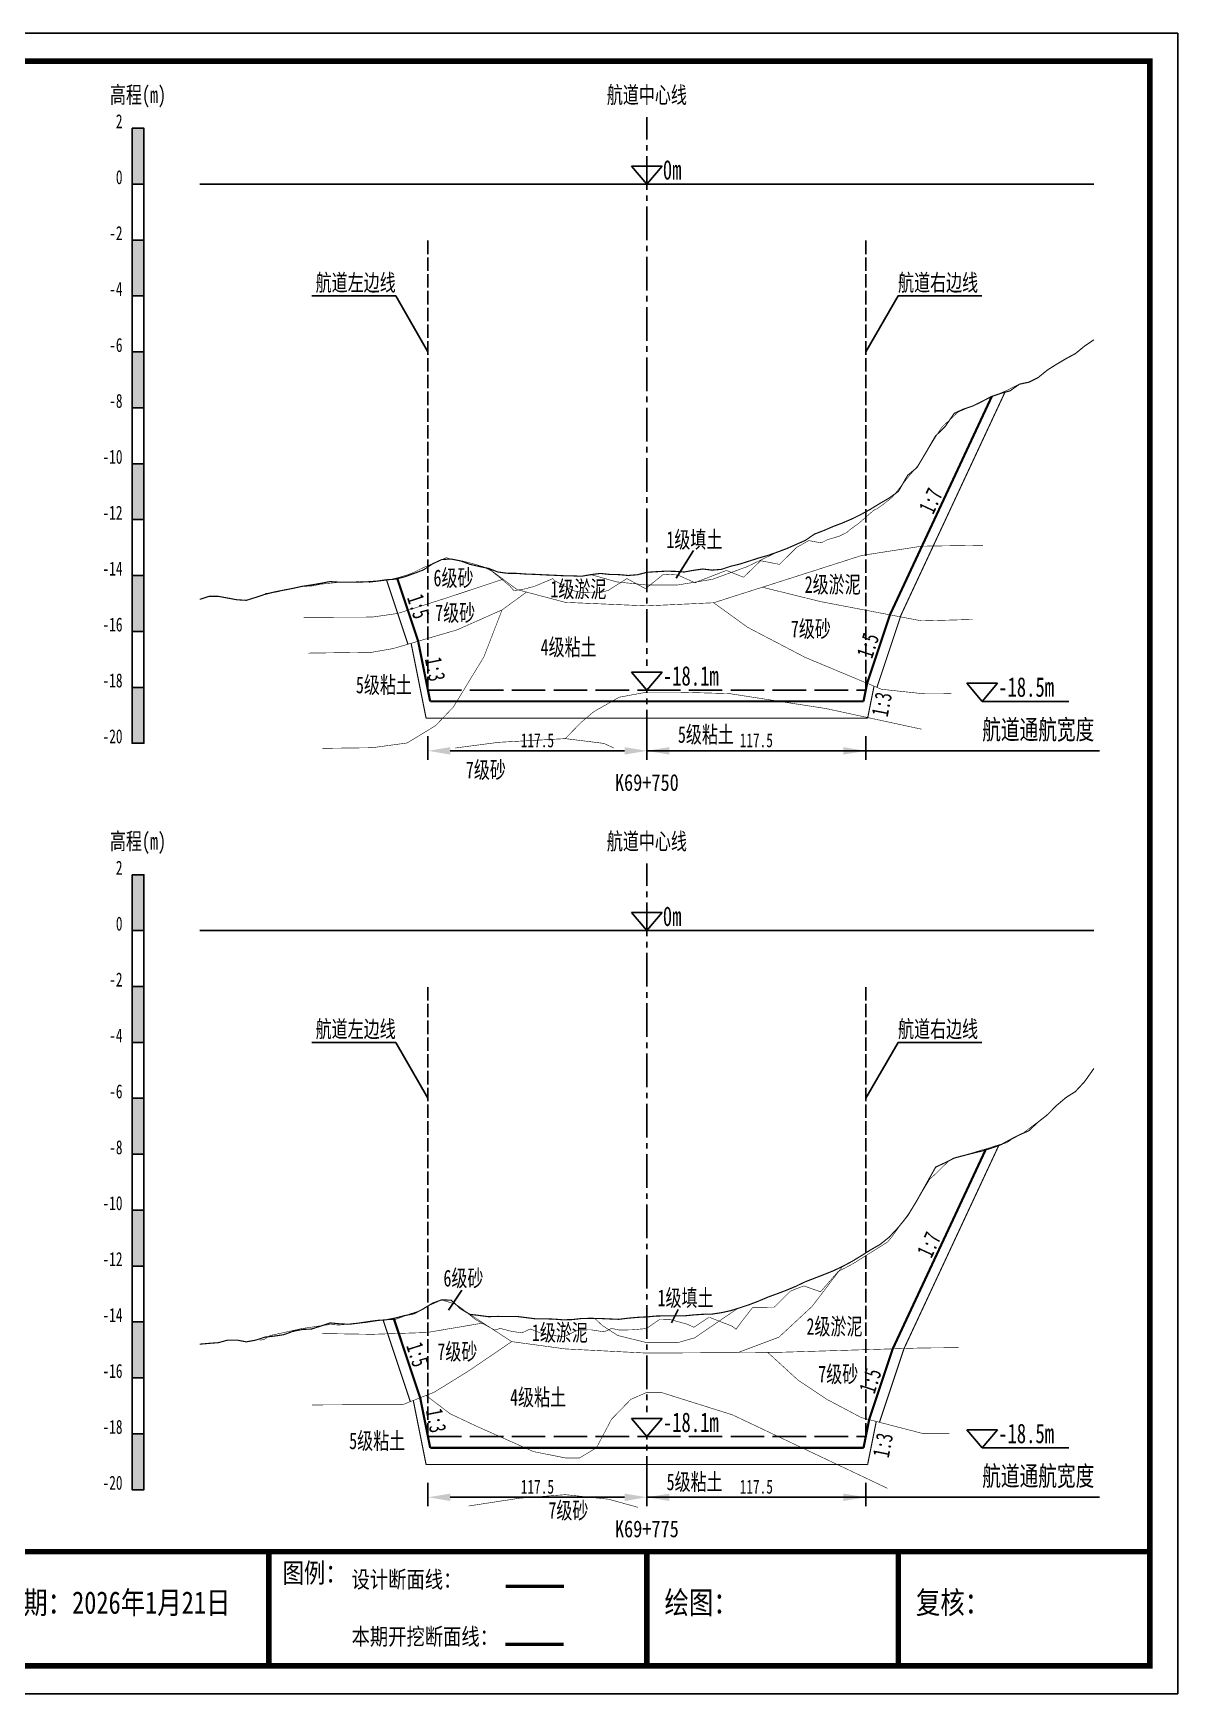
# Model space of a CAD drawing. Header units: millimetres. Extents: x 0 to 1680, y -8762 to 0.
# Drawn here: x 845.2 to 1050, y -1633.5 to -1336.5 of the extents above; entities that cross this region are included whole.
import ezdxf
from ezdxf.enums import TextEntityAlignment as Align

# ---------------------------------------------------------------- set-up
doc = ezdxf.new("R2010")
doc.units = ezdxf.units.MM
for name, pattern in [('ACAD_ISO02W100', [15, 12, -3]), ('ACAD_ISO05W100', [33, 24, -3, 0, -3, 0, -3]), ('CENTER2', [1.125, 0.75, -0.125, 0.125, -0.125])]:
    doc.linetypes.add(name, pattern=pattern)
for name, color, linetype in [('0-桩号', 1, 'Continuous'), ('0-航道左右边线标注', 8, 'Continuous'), ('1-疏浚底高', 7, 'Continuous'), ('1-通航宽度', 7, 'Continuous'), ('1-通航底高', 7, 'Continuous'), ('202601', 5, 'Continuous'), ('DMX', 20, 'Continuous'), ('L1', 7, 'Continuous'), ('图幅外框线', 145, 'Continuous'), ('地质分层', 6, 'Continuous'), ('坡比', 1, 'Continuous'), ('尺寸标注', 1, 'Continuous'), ('开挖线', 4, 'Continuous'), ('标尺', 7, 'Continuous'), ('超挖线', 3, 'Continuous'), ('辅助框', 7, 'Continuous'), ('通航底面线', 7, 'ACAD_ISO02W100')]:
    doc.layers.add(name, color=color, linetype=linetype)
doc.styles.get("Standard").update_dxf_attribs({"font": 'arial.ttf'})
doc.styles.add('仿宋', font='仿宋_GB2312.ttf', dxfattribs={"width": 0.8})
doc.styles.add('仿宋GB2312', font='仿宋_GB2312.ttf', dxfattribs={"width": 0.7, "height": 2.5})
doc.styles.add('仿宋体', font='仿宋_GB2312.ttf', dxfattribs={"width": 0.8})
doc.dimstyles.new('2000', dxfattribs={"dimtxt": 3, "dimasz": 2.5, "dimexe": 1.25, "dimexo": 0.625, "dimtad": 1, "dimlfac": 2, "dimdsep": 46, "dimtxsty": 'Standard', "dimcen": 2.5, "dimadec": 0, "dimazin": 0, "dimtfac": 1, "dimtmove": 0, "dimatfit": 3, "dimfxl": 0, "dimarcsym": 0})

# ---------------------------------------------------------------- blocks, each defined once
blk = doc.blocks.new('标尺')
at = {"layer": '标尺', "linetype": 'Continuous'}
for points in [[(-2.11667, 100), (0, 100), (0, 90), (-2.11667, 90)], [(-2.11667, 80), (0, 80), (0, 70), (-2.11667, 70)], [(-2.11667, 60), (0, 60), (0, 50), (-2.11667, 50)], [(-2.11667, 40), (0, 40), (0, 30), (-2.11667, 30)], [(-2.11667, 20), (0, 20), (0, 10), (-2.11667, 10)], [(-2.11667, 0), (0, 0), (0, -10), (-2.11667, -10)]]:
    blk.add_hatch(color=256, dxfattribs=at).paths.add_polyline_path(points)
for p, q in [((-2.11667, -10), (-2.11667, 100)), ((0, -10), (0, 100)), ((-2.11667, 80), (0, 80)), ((-2.11667, 70), (0, 70)), ((-2.11667, 60), (0, 60)), ((-2.11667, 50), (0, 50)), ((-2.11667, 40), (0, 40)), ((-2.11667, 30), (0, 30)), ((-2.11667, 20), (0, 20)), ((-2.11667, 10), (0, 10)), ((-2.11667, 0), (0, 0)), ((-2.11667, -10), (0, -10))]:
    blk.add_line(p, q, dxfattribs=at)
at = {"layer": '标尺'}
for points in [[(-2.11667, 100), (0, 100), (0, 90), (-2.11667, 90)], [(-2.11667, 100), (0, 100), (0, 90), (-2.11667, 90)], [(-2.11667, 80), (0, 80), (0, 70), (-2.11667, 70)], [(-2.11667, 80), (0, 80), (0, 70), (-2.11667, 70)], [(-2.11667, 60), (0, 60), (0, 50), (-2.11667, 50)], [(-2.11667, 60), (0, 60), (0, 50), (-2.11667, 50)], [(-2.11667, 40), (0, 40), (0, 30), (-2.11667, 30)], [(-2.11667, 40), (0, 40), (0, 30), (-2.11667, 30)], [(-2.11667, 20), (0, 20), (0, 10), (-2.11667, 10)], [(-2.11667, 20), (0, 20), (0, 10), (-2.11667, 10)], [(-2.11667, 0), (0, 0), (0, -10), (-2.11667, -10)], [(-2.11667, 0), (0, 0), (0, -10), (-2.11667, -10)]]:
    blk.add_lwpolyline(points, close=True, dxfattribs=at)
at = {"layer": '标尺', "style": '仿宋GB2312', "width": 0.7}
blk.add_text('高程(m)', height=3, dxfattribs=at).set_placement((-1.05833, 106), align=Align.MIDDLE_CENTER)
for s, p in [('2', (-3.81667, 100)), ('0', (-3.81667, 90)), ('-2', (-3.81667, 80)), ('-4', (-3.81667, 70)), ('-6', (-3.81667, 60)), ('-8', (-3.81667, 50)), ('-10', (-3.81667, 40)), ('-12', (-3.81667, 30)), ('-14', (-3.81667, 20)), ('-16', (-3.81667, 10)), ('-18', (-3.81667, 0)), ('-20', (-3.81667, -10))]:
    blk.add_text(s, height=2.5, dxfattribs=at).set_placement(p, align=Align.RIGHT)
blk = doc.blocks.new('*D90')
at = {"layer": 'Defpoints', "color": 0, "ltscale": 0.5}
for p in [(915.83, -1454), (955, -1454), (955, -1464.85)]:
    blk.add_point(p, dxfattribs=at)
at = {"layer": '尺寸标注', "color": 0, "lineweight": -2, "ltscale": 0.5}
for p, q in [((915.83, -1462.25), (915.83, -1466.45)), ((955, -1462.25), (955, -1466.45)), ((919.83, -1464.85), (951, -1464.85))]:
    blk.add_line(p, q, dxfattribs=at)
at = {"layer": '尺寸标注', "color": 0, "ltscale": 0.5}
for points in [[(919.83, -1464.19), (919.83, -1465.52), (915.83, -1464.85)], [(951, -1464.19), (951, -1465.52), (955, -1464.85)]]:
    blk.add_solid(points, dxfattribs=at)
at = {"layer": '尺寸标注', "color": 0, "ltscale": 0.5, "insert": (935.42, -1462.98), "char_height": 2.5, "attachment_point": 5, "style": '仿宋GB2312'}
blk.add_mtext('117.5', dxfattribs=at)
blk = doc.blocks.new('*D91')
at = {"layer": 'Defpoints', "color": 0, "ltscale": 0.5}
for p in [(915.83, -1587.5), (955, -1587.5), (955, -1598.35)]:
    blk.add_point(p, dxfattribs=at)
at = {"layer": '尺寸标注', "color": 0, "lineweight": -2, "ltscale": 0.5}
for p, q in [((915.83, -1595.75), (915.83, -1599.95)), ((955, -1595.75), (955, -1599.95)), ((919.83, -1598.35), (951, -1598.35))]:
    blk.add_line(p, q, dxfattribs=at)
at = {"layer": '尺寸标注', "color": 0, "ltscale": 0.5}
for points in [[(919.83, -1597.69), (919.83, -1599.02), (915.83, -1598.35)], [(951, -1597.69), (951, -1599.02), (955, -1598.35)]]:
    blk.add_solid(points, dxfattribs=at)
at = {"layer": '尺寸标注', "color": 0, "ltscale": 0.5, "insert": (935.42, -1596.48), "char_height": 2.5, "attachment_point": 5, "style": '仿宋GB2312'}
blk.add_mtext('117.5', dxfattribs=at)
blk = doc.blocks.new('*D51')
at = {"layer": 'Defpoints', "color": 0, "ltscale": 0.5}
for p in [(955, -1454), (994.17, -1454), (994.17, -1464.85)]:
    blk.add_point(p, dxfattribs=at)
at = {"layer": '尺寸标注', "color": 0, "lineweight": -2, "ltscale": 0.5}
for p, q in [((955, -1462.25), (955, -1466.45)), ((994.17, -1462.25), (994.17, -1466.45)), ((959, -1464.85), (990.17, -1464.85))]:
    blk.add_line(p, q, dxfattribs=at)
at = {"layer": '尺寸标注', "color": 0, "ltscale": 0.5}
for points in [[(959, -1464.19), (959, -1465.52), (955, -1464.85)], [(990.17, -1464.19), (990.17, -1465.52), (994.17, -1464.85)]]:
    blk.add_solid(points, dxfattribs=at)
at = {"layer": '尺寸标注', "color": 0, "ltscale": 0.5, "insert": (974.58, -1462.98), "char_height": 2.5, "attachment_point": 5, "style": '仿宋GB2312'}
blk.add_mtext('117.5', dxfattribs=at)
blk = doc.blocks.new('*D52')
at = {"layer": 'Defpoints', "color": 0, "ltscale": 0.5}
for p in [(955, -1587.5), (994.17, -1587.5), (994.17, -1598.35)]:
    blk.add_point(p, dxfattribs=at)
at = {"layer": '尺寸标注', "color": 0, "lineweight": -2, "ltscale": 0.5}
for p, q in [((955, -1595.75), (955, -1599.95)), ((994.17, -1595.75), (994.17, -1599.95)), ((959, -1598.35), (990.17, -1598.35))]:
    blk.add_line(p, q, dxfattribs=at)
at = {"layer": '尺寸标注', "color": 0, "ltscale": 0.5}
for points in [[(959, -1597.69), (959, -1599.02), (955, -1598.35)], [(990.17, -1597.69), (990.17, -1599.02), (994.17, -1598.35)]]:
    blk.add_solid(points, dxfattribs=at)
at = {"layer": '尺寸标注', "color": 0, "ltscale": 0.5, "insert": (974.58, -1596.48), "char_height": 2.5, "attachment_point": 5, "style": '仿宋GB2312'}
blk.add_mtext('117.5', dxfattribs=at)
blk = doc.blocks.new('通航底高')
at = {"layer": '1-通航底高'}
for p, q in [((-2.76, 3.23), (0, 0)), ((2.76, 3.23), (-2.76, 3.23)), ((0, 0), (2.76, 3.23))]:
    blk.add_line(p, q, dxfattribs=at)
at = {"layer": '1-通航底高', "style": '仿宋', "width": 0.7}
blk.add_attdef('通航底高', (2.86, 0.82), '', height=3.5, dxfattribs=at)
blk = doc.blocks.new('疏浚底高')
at = {"layer": '1-疏浚底高'}
for p, q in [((-2.76, 3.23), (0, 0)), ((2.76, 3.23), (-2.76, 3.23)), ((0, 0), (2.76, 3.23)), ((0, 0), (15.51, 0))]:
    blk.add_line(p, q, dxfattribs=at)
at = {"layer": '1-疏浚底高', "style": '仿宋', "width": 0.7}
blk.add_attdef('疏浚底高', (2.86, 0.82), '', height=3.5, dxfattribs=at)

msp = doc.modelspace()

# ---------------------------------------------------------------- linework, layer by layer
at = {"layer": '0-航道左右边线标注', "linetype": 'ACAD_ISO02W100', "ltscale": 0.2}
for points in [[(915.8333, -1454), (915.8333, -1373.5)], [(994.1667, -1454), (994.1667, -1373.5)], [(915.8333, -1587.5), (915.8333, -1507)], [(994.1667, -1587.5), (994.1667, -1507)]]:
    msp.add_lwpolyline(points, dxfattribs=at)
at = {"layer": '0-航道左右边线标注'}
for points in [[(915.8333, -1393.5), (910.0598, -1383.5), (895.0598, -1383.5)], [(994.1667, -1393.5), (999.9402, -1383.5), (1014.9402, -1383.5)], [(915.8333, -1527), (910.0598, -1517), (895.0598, -1517)], [(994.1667, -1527), (999.9402, -1517), (1014.9402, -1517)]]:
    msp.add_lwpolyline(points, dxfattribs=at)
at = {"layer": '1-通航宽度'}
for points in [[(955, -1464.85), (1036, -1464.85)], [(955, -1598.35), (1036, -1598.35)]]:
    msp.add_lwpolyline(points, dxfattribs=at)
at = {"layer": '202601', "color": 1, "linetype": 'Continuous', "const_width": 0.1}
for points in [[(886.69, -1436.7), (886.8097, -1436.7), (888.7364, -1436.45), (889.9864, -1436.15), (891.473, -1435.8), (893.4497, -1435.45), (895.1297, -1435.35), (896.5997, -1435.05), (899.4564, -1434.75), (899.4964, -1434.75), (902.1497, -1434.65), (903.2297, -1434.6), (905.4564, -1434.7), (906.2964, -1434.6), (908.7064, -1434.3), (910.5964, -1433.85), (912.1097, -1433.4), (913.2497, -1432.95), (914.963, -1432.1), (918.2597, -1430.7), (919.1064, -1430.3), (919.9764, -1430.6), (922.003, -1430.9), (924.4964, -1431.55), (925.783, -1431.95), (927.1797, -1432.65), (930.4597, -1435.35), (931.203, -1436.2), (933.4197, -1435.85), (934.133, -1435.6), (934.723, -1435.5), (938.173, -1434.05), (938.583, -1434.45), (941.7597, -1436.2), (943.3297, -1436.5), (946.6264, -1436.55), (948.1064, -1436.15), (951.4164, -1434.05), (951.4797, -1434.05), (951.5297, -1434.1), (954.7597, -1435.85), (957.8697, -1433.35), (958.193, -1433.25), (960.5264, -1433.4), (963.313, -1434.65), (963.703, -1434.8), (964.0264, -1434.6), (969.1997, -1432.6), (969.2497, -1432.6), (969.4097, -1432.65), (972.3097, -1433.8), (973.6564, -1432.5), (975.353, -1430.85), (978.2164, -1431.4), (978.7197, -1431.5), (979.0864, -1431.15), (981.763, -1428.5), (981.8364, -1428.45), (983.953, -1427.25), (986.1964, -1427.65), (987.2764, -1427.1), (989.4564, -1426.45), (990.7797, -1425.8), (991.2597, -1425.35), (992.9297, -1424.15), (995.5664, -1421.85), (996.1864, -1421.55), (997.2564, -1420.8), (998.9064, -1419.5), (1001.673, -1416), (1003.693, -1413.6), (1007.123, -1407.95), (1007.393, -1407.55), (1007.8464, -1406.9), (1010.6997, -1404.25), (1012.0797, -1403.65), (1013.143, -1403.25), (1013.9797, -1402.9), (1015.7964, -1401.95), (1017.9364, -1401), (1019.1697, -1400.5), (1021.2697, -1399.45), (1023.5564, -1398.8), (1024.1997, -1398.5), (1024.5464, -1398.35)], [(885.696, -1570.25), (886.473, -1570.15), (887.6164, -1569.4), (887.933, -1569.35), (892.7597, -1568.3), (892.8664, -1568.25), (893.123, -1568.2), (896.8464, -1567.65), (898.353, -1567.45), (899.9764, -1567.55), (902.553, -1567.25), (904.4064, -1567.15), (906.7164, -1566.8), (907.863, -1566.65), (910.013, -1566.55), (912.503, -1565.6), (914.5364, -1564.95), (915.3497, -1564.35), (918.1897, -1563.1), (918.2897, -1563.05), (918.3897, -1563.1), (920.7564, -1563.8), (921.7297, -1564.45), (924.313, -1566.55), (927.763, -1568.45), (928.783, -1568.15), (930.673, -1568.65), (932.6497, -1568.95), (934.1297, -1568.25), (936.593, -1569.2), (940.1664, -1569.65), (941.5697, -1568.95), (942.6797, -1568.45), (945.0397, -1568.4), (947.1964, -1568.75), (947.8964, -1568.55), (948.6764, -1568.15), (950.093, -1568.45), (952.3664, -1568.4), (954.633, -1568.2), (954.8397, -1568.25), (954.9497, -1568.15), (957.283, -1566.55), (959.2897, -1566.6), (962.2497, -1567.4), (963.4197, -1567.95), (965.9064, -1566.3), (966.0664, -1566.2), (966.283, -1566.2), (970.2497, -1567.75), (970.953, -1568.3), (972.2264, -1566.6), (973.9397, -1564.4), (977.2797, -1564.35), (977.7764, -1564.35), (977.893, -1564.25), (980.6664, -1561.5), (981.5264, -1561.15), (983.0864, -1560.55), (986.063, -1561.6), (986.0964, -1561.6), (986.123, -1561.55), (989.203, -1558), (991.1864, -1556.95), (991.943, -1556.55), (994.9497, -1554.65), (995.0197, -1554.6), (995.133, -1554.55), (998.0664, -1552.7), (998.783, -1551.85), (1002.3564, -1546.9), (1005.1097, -1542.3), (1005.4164, -1541.8), (1005.6164, -1541.45), (1006.6797, -1540.5), (1009.0597, -1538.15), (1009.7064, -1537.8), (1010.1364, -1537.7), (1014.4364, -1536.4), (1014.873, -1536.25), (1015.5364, -1536.1), (1017.873, -1535.35), (1019.393, -1534.95), (1020.9864, -1533.85), (1022.143, -1533.35), (1023.9997, -1531.95), (1024.933, -1531.25)]]:
    msp.add_lwpolyline(points, dxfattribs=at)
at = {"layer": 'DMX', "color": 7, "linetype": 'Continuous', "const_width": 0.2}
for points in [[(875, -1437.76), (875, -1437.76), (876.6667, -1437.22), (878.3333, -1437.22), (880, -1437.525), (881.6667, -1437.835), (883.3333, -1437.93), (885, -1437.415), (886.6667, -1436.855), (888.3333, -1436.45), (890, -1436.115), (891.6667, -1435.79), (893.3333, -1435.425), (895, -1435.18), (896.6667, -1434.89), (898.3333, -1434.575), (900, -1434.69), (901.6667, -1434.69), (903.3333, -1434.675), (905, -1434.615), (906.6667, -1434.5), (908.3333, -1434.265), (910, -1434.145), (911.6667, -1433.73), (913.3333, -1433.125), (915, -1432.5), (916.6667, -1431.405), (918.3333, -1430.625), (920, -1430.545), (921.6667, -1430.88), (923.3333, -1431.49), (925, -1431.875), (926.6667, -1432.21), (928.3333, -1432.86), (930, -1433.09), (931.6667, -1433.11), (933.3333, -1433.23), (935, -1433.29), (936.6667, -1433.375), (938.3333, -1433.445), (940, -1433.53), (941.6667, -1433.56), (943.3333, -1433.62), (945, -1433.335), (946.6667, -1433.12), (948.3333, -1433.295), (950, -1433.335), (951.6667, -1433.485), (953.3333, -1433.355), (955, -1432.92), (956.6667, -1432.81), (958.3333, -1432.72), (960, -1432.745), (961.6667, -1432.87), (963.3333, -1432.565), (965, -1432.33), (966.6667, -1432.525), (968.3333, -1432.395), (970, -1431.84), (971.6667, -1431.43), (973.3333, -1430.905), (975, -1430.365), (976.6667, -1429.9), (978.3333, -1429.315), (980, -1428.685), (981.6667, -1427.955), (983.3333, -1427.22), (985, -1426.08), (986.6667, -1425.445), (988.3333, -1424.72), (990, -1424.095), (991.6667, -1423.38), (993.3333, -1422.565), (995, -1421.64), (996.6667, -1420.62), (998.3333, -1419.65), (1000, -1418.455), (1001.6667, -1415.58), (1003.3333, -1414.18), (1005, -1411.38), (1006.6667, -1408.51), (1008.3333, -1406.9), (1010, -1404.495), (1011.6667, -1403.725), (1013.3333, -1403.175), (1015, -1402.35), (1016.6667, -1401.47), (1018.3333, -1400.915), (1020, -1400.46), (1021.6667, -1399.27), (1023.3333, -1398.925), (1025, -1398.1), (1026.6667, -1396.74), (1028.3333, -1395.695), (1030, -1394.705), (1031.6667, -1393.81), (1033.3333, -1392.45), (1035, -1391.32)], [(875, -1570.97), (875, -1570.97), (876.6667, -1570.825), (878.3333, -1570.7), (880, -1570.25), (881.6667, -1570.24), (883.3333, -1570.555), (885, -1570.25), (886.6667, -1569.705), (888.3333, -1569.525), (890, -1569.28), (891.6667, -1568.685), (893.3333, -1568.34), (895, -1568.26), (896.6667, -1567.735), (898.3333, -1567.17), (900, -1567.325), (901.6667, -1567.41), (903.3333, -1567.215), (905, -1566.965), (906.6667, -1566.73), (908.3333, -1566.62), (910, -1566.295), (911.6667, -1565.855), (913.3333, -1565.52), (915, -1564.655), (916.6667, -1563.635), (918.3333, -1563.03), (920, -1563.115), (921.6667, -1564.635), (923.3333, -1565.635), (925, -1565.835), (926.6667, -1566.055), (928.3333, -1566), (930, -1566.015), (931.6667, -1566.005), (933.3333, -1566.215), (935, -1566.425), (936.6667, -1566.435), (938.3333, -1566.485), (940, -1566.615), (941.6667, -1566.575), (943.3333, -1566.375), (945, -1566.35), (946.6667, -1566.38), (948.3333, -1566.46), (950, -1566.525), (951.6667, -1566.32), (953.3333, -1566.175), (955, -1566.09), (956.6667, -1565.94), (958.3333, -1565.895), (960, -1565.915), (961.6667, -1565.91), (963.3333, -1565.745), (965, -1565.625), (966.6667, -1565.595), (968.3333, -1565.34), (970, -1564.975), (971.6667, -1564.45), (973.3333, -1563.9), (975, -1563.26), (976.6667, -1562.55), (978.3333, -1561.945), (980, -1561.315), (981.6667, -1560.615), (983.3333, -1559.815), (985, -1559.17), (986.6667, -1558.53), (988.3333, -1557.86), (990, -1557.07), (991.6667, -1556.19), (993.3333, -1555.175), (995, -1554.125), (996.6667, -1553.175), (998.3333, -1551.855), (1000, -1550.075), (1001.6667, -1548.005), (1003.3333, -1545.26), (1005, -1542.295), (1006.6667, -1539.31), (1008.3333, -1538.53), (1010, -1537.685), (1011.6667, -1537.24), (1013.3333, -1536.81), (1015, -1536.415), (1016.6667, -1535.905), (1018.3333, -1535.31), (1020, -1534.395), (1021.6667, -1533.53), (1023.3333, -1532.8), (1025, -1531.25), (1026.6667, -1529.94), (1028.3333, -1528.26), (1030, -1526.85), (1031.6667, -1525.8), (1033.3333, -1524.005), (1035, -1521.645)]]:
    msp.add_lwpolyline(points, dxfattribs=at)
at = {"layer": 'L1', "linetype": 'CENTER2', "ltscale": 8}
for p, q in [((955, -1463.5), (955, -1351.5)), ((955, -1597), (955, -1485))]:
    msp.add_line(p, q, dxfattribs=at)
at = {"layer": 'L1'}
for p, q in [((952.2375, -1360.2679), (955, -1363.5)), ((957.7625, -1360.2679), (952.2375, -1360.2679)), ((955, -1363.5), (957.7625, -1360.2679)), ((875, -1363.5), (1035, -1363.5)), ((952.2375, -1493.7679), (955, -1497)), ((957.7625, -1493.7679), (952.2375, -1493.7679)), ((955, -1497), (957.7625, -1493.7679)), ((875, -1497), (1035, -1497))]:
    msp.add_line(p, q, dxfattribs=at)
at = {"layer": '地质分层', "linetype": 'ACAD_ISO05W100', "ltscale": 0.2, "const_width": 0.1, "flags": 128}
for points in [[(926.6667, -1432.21), (931.7883, -1436.0144), (940.4106, -1438.2932), (955, -1438.9219), (966.9492, -1438.363), (979.6483, -1434.3173), (993.4554, -1429.9041), (1004.1665, -1428.2481), (1015.1267, -1428.0886)], [(945, -1433.335), (949.5802, -1434.6282), (955, -1435.1888), (960.5, -1435.1888), (966.7395, -1434.1692), (972.8985, -1431.9256), (978.3333, -1429.315)], [(893.6037, -1440.97), (905.8333, -1440.9292), (910.4344, -1440.2715), (919.1172, -1437.5178), (929.2857, -1434.1555)], [(894.3412, -1447.3764), (905.8333, -1447.2161), (909.6199, -1446.5527), (921.0257, -1443.2149), (929.0932, -1439.6456), (933.4651, -1436.4576)], [(975.6621, -1435.5872), (986.1464, -1438.1732), (1004.1665, -1441.6075), (1013.3459, -1441.3507)], [(896.9488, -1464.4045), (905.8333, -1464.2939), (912.0878, -1463.4476), (917.1842, -1460.3574), (920.386, -1457.0115), (925.8285, -1448.0641), (929.0932, -1439.6456)], [(966.9492, -1438.363), (973.0419, -1442.7681), (983.3011, -1448.1247), (996.9754, -1453.8366), (1004.1665, -1454.6075), (1009.463, -1454.5775)], [(940.4106, -1462.6655), (943.159, -1459.8298), (945.5185, -1457.8352), (950.0556, -1455.2619), (955, -1454.3502), (960.5, -1454.3502), (969.7771, -1454.6145), (987.0482, -1457.2875), (1004.1665, -1460.9825)], [(920.7289, -1464.3426), (928.4641, -1463.3278), (940.4106, -1462.6655), (947.3082, -1463.5175), (949.0645, -1464.3334)], [(971.2904, -1572.4686), (978.6311, -1569.7176), (984.5769, -1564.2022), (990, -1557.07)], [(945.6735, -1566.3621), (947.0425, -1567.6396), (949.8179, -1569.4242), (955, -1570.701), (960.5, -1570.701), (963.5342, -1569.8414), (971.2683, -1564.5755)], [(896.7881, -1569.0676), (905.8337, -1569.2066), (915.6427, -1568.8859), (925.7124, -1567.187)], [(923.3333, -1565.635), (930.813, -1570.5144), (940.4106, -1571.8192), (955, -1572.5676), (978.8269, -1572.4228), (1004.1669, -1571.6485), (1010.8007, -1571.5924)], [(895.0578, -1581.84), (905.8337, -1581.7804), (911.3337, -1581.7804), (916.9185, -1579.5802), (923.123, -1575.7526), (930.813, -1570.5144)], [(976.6172, -1572.4363), (982.0742, -1577.4201), (987.2265, -1580.8494), (993.3541, -1584.0957), (1004.1669, -1586.8985), (1009.1179, -1586.9108)], [(915.4873, -1580.1441), (919.8337, -1583.4322), (924.2136, -1585.5008), (934.686, -1590.1764), (940.4106, -1591.317), (942.9563, -1591.317), (945.9834, -1589.5), (948.6749, -1584.3945), (952.1551, -1580.82), (955, -1579.5973), (957.5429, -1579.5973), (970.3049, -1583.6058), (998.0665, -1596.7583)], [(923.1195, -1599.9111), (932.2497, -1598.5128), (940.4106, -1597.8875), (948.1331, -1598.6945), (953.4252, -1600.1547)]]:
    msp.add_lwpolyline(points, dxfattribs=at)
at = {"layer": '地质分层'}
for points in [[(963.3573, -1429.0435), (960.2333, -1433.9498)], [(921.9011, -1561.3233), (919.5143, -1564.9146)], [(960.5971, -1564.7733), (959.4007, -1567.1244)]]:
    msp.add_lwpolyline(points, dxfattribs=at)
at = {"layer": '开挖线', "linetype": 'Continuous', "const_width": 0.4, "flags": 128}
for points in [[(998.4934, -1440.5263), (1016.7295, -1401.4491)], [(914.0799, -1445.2475), (910.35, -1434.0579)], [(994.4134, -1452.7664), (998.4934, -1440.5263)], [(916.2304, -1456), (914.0799, -1445.2475)], [(993.7667, -1456), (994.4134, -1452.7664)], [(916.2304, -1456), (993.7667, -1456)], [(998.993, -1571.8066), (1015.5938, -1536.2333)], [(914.4416, -1580.556), (909.707, -1566.3521)], [(994.7739, -1584.4637), (998.993, -1571.8066)], [(916.2304, -1589.5), (914.4416, -1580.556)], [(993.7667, -1589.5), (994.7739, -1584.4637)], [(916.2304, -1589.5), (993.7667, -1589.5)]]:
    msp.add_lwpolyline(points, dxfattribs=at)
at = {"layer": '超挖线', "linetype": 'ACAD_ISO02W100', "ltscale": 0.5, "const_width": 0.2, "flags": 128}
for points in [[(1000.3301, -1440.8764), (1019.0729, -1400.7131)], [(912.2576, -1445.7808), (908.417, -1434.259)], [(996.169, -1453.4998), (1000.374, -1440.8847)], [(915.497, -1459), (912.8203, -1445.6161)], [(994.5, -1459), (995.6439, -1453.2804)], [(915.497, -1459), (994.5, -1459)], [(1001.0219, -1571.7446), (1017.963, -1535.4422)], [(912.6737, -1581.2525), (907.8078, -1566.6547)], [(996.6149, -1584.9409), (1001.0136, -1571.7449)], [(915.497, -1592.5), (913.2056, -1581.0429)], [(994.5, -1592.5), (996.0415, -1584.7923)], [(915.497, -1592.5), (994.5, -1592.5)]]:
    msp.add_lwpolyline(points, dxfattribs=at)
at = {"layer": '辅助框', "color": 24, "const_width": 1}
for points in [[(655, -1608.082), (1045, -1608.082)], [(887.3788, -1608.082), (887.3788, -1628.5)], [(955, -1608.082), (955, -1628.5)], [(1000, -1608.082), (1000, -1608.082), (1000, -1628.5)]]:
    msp.add_lwpolyline(points, dxfattribs=at)
at = {"layer": '辅助框', "color": 7, "lineweight": 50}
msp.add_lwpolyline([(929.7886, -1614.2804), (940.1471, -1614.2804)], dxfattribs=at)
at = {"layer": '辅助框', "color": 1, "lineweight": 50}
msp.add_lwpolyline([(929.7168, -1624.607), (940.0753, -1624.607)], dxfattribs=at)

# ---------------------------------------------------------------- block references
at = {"layer": '1-疏浚底高'}
for p in [(1015, -1456), (1015, -1589.5)]:
    msp.add_blockref('疏浚底高', p, dxfattribs=at).add_auto_attribs({'疏浚底高': '-18.5m'})
at = {"layer": '标尺'}
for p in [(865, -1453.5), (865, -1587)]:
    msp.add_blockref('标尺', p, dxfattribs=at)

# ---------------------------------------------------------------- texts
at = {"layer": '0-航道左右边线标注', "style": '仿宋', "width": 0.7}
for p in [(910.0598, -1383.5), (910.0598, -1517)]:
    msp.add_text('航道左边线', height=3, dxfattribs=at).set_placement(p, align=Align.BOTTOM_RIGHT)
for p in [(999.9402, -1383.5), (999.9402, -1517)]:
    msp.add_text('航道右边线', height=3, dxfattribs=at).set_placement(p, align=Align.BOTTOM_LEFT)
at = {"layer": '1-通航宽度', "style": '仿宋', "width": 0.7}
for p in [(1015, -1463.85), (1015, -1597.35)]:
    msp.add_text('航道通航宽度', height=3.5, dxfattribs=at).set_placement(p, align=Align.BOTTOM_LEFT)
at = {"layer": 'L1', "style": '仿宋', "width": 0.7}
for p in [(955, -1347.5289), (955, -1481.0289)]:
    msp.add_text('航道中心线', height=3, dxfattribs=at).set_placement(p, align=Align.MIDDLE_CENTER)
for p in [(957.8561, -1362.6797), (957.8561, -1496.1797)]:
    msp.add_text('0m ', height=3.5, dxfattribs=at).set_placement(p)
at = {"layer": '地质分层', "linetype": 'Continuous', "width": 0.7}
for s, style, p in [('1级填土', '仿宋GB2312', (963.5015, -1427.0598)), ('6级砂', '仿宋GB2312', (920.4006, -1433.9147)), ('1级淤泥', '仿宋GB2312', (942.7496, -1435.9181)), ('2级淤泥', '仿宋GB2312', (988.2504, -1435.0915)), ('7级砂', '仿宋GB2312', (920.7023, -1440.1547)), ('7级砂', '仿宋体', (984.3484, -1443.0213)), ('4级粘土', '仿宋GB2312', (941.0032, -1446.2965)), ('5级粘土', '仿宋GB2312', (907.9552, -1453.0515)), ('5级粘土', '仿宋GB2312', (965.5661, -1461.9134)), ('7级砂', '仿宋体', (926.1965, -1468.2386)), ('6级砂', '仿宋GB2312', (922.1809, -1559.1576)), ('1级填土', '仿宋GB2312', (961.9225, -1562.6844)), ('1级淤泥', '仿宋GB2312', (939.4342, -1568.8866)), ('2级淤泥', '仿宋GB2312', (988.5685, -1567.7929)), ('7级砂', '仿宋GB2312', (921.0902, -1572.288)), ('7级砂', '仿宋GB2312', (989.2414, -1576.3162)), ('4级粘土', '仿宋GB2312', (935.5301, -1580.4617)), ('5级粘土', '仿宋GB2312', (906.7441, -1588.2496)), ('5级粘土', '仿宋GB2312', (963.5431, -1595.5923)), ('7级砂', '仿宋体', (940.9597, -1600.6968))]:
    msp.add_text(s, height=3, dxfattribs=dict(at, style=style)).set_placement(p, align=Align.MIDDLE_CENTER)
at = {"layer": '坡比', "style": '仿宋体', "width": 0.7}
for s, rotation, p in [('1:7', 65, (1005.7991, -1420.1419)), ('1:5', 288, (914.1123, -1439.0202)), ('1:5', 72, (994.556, -1446.0139)), ('1:3', 281, (917.1163, -1450.2315)), ('1:3', 79, (997.0331, -1456.5325)), ('1:7', 65, (1005.481, -1553.1742)), ('1:5', 288, (913.9716, -1572.8216)), ('1:5', 72, (994.9861, -1577.5027)), ('1:3', 281, (917.2971, -1584.6358)), ('1:3', 79, (997.2319, -1589.0384))]:
    msp.add_text(s, height=3, rotation=rotation, dxfattribs=at).set_placement(p, align=Align.MIDDLE)
at = {"layer": '辅助框', "insert": (889.8269, -1610.132), "char_height": 3.5, "width": 20.652058, "attachment_point": 1, "style": '仿宋'}
msp.add_mtext('{\\C3;图例：}', dxfattribs=at)
at = {"layer": '辅助框', "color": 7, "lineweight": 50, "insert": (902.1654, -1611.5513), "char_height": 3, "width": 26.24717, "attachment_point": 1, "style": '仿宋'}
msp.add_mtext('设计断面线：', dxfattribs=at)
at = {"layer": '辅助框', "lineweight": 0, "char_height": 4, "width": 115.886347, "attachment_point": 1}
for s, insert in [('{\\fKaiTi|b0|i0|c134|p49;\\W0.8;测量日期：2026年1月21日}', (830.3284, -1615.182)), ('{\\fKaiTi|b0|i0|c134|p49;\\W0.8;绘图：}', (958.1551, -1615.182)), ('{\\fKaiTi|b0|i0|c134|p49;\\W0.8;复核：}', (1003.1551, -1615.182))]:
    msp.add_mtext(s, dxfattribs=dict(at, insert=insert))
at = {"layer": '辅助框', "color": 1, "insert": (902.1654, -1621.7604), "char_height": 3, "width": 26.24717, "attachment_point": 1, "style": '仿宋'}
msp.add_mtext('本期开挖断面线：', dxfattribs=at)

# ---------------------------------------------------------------- wipeouts: each hides what was drawn before it
for points in [[(949.1678, -1472.1059), (949.1678, -1468.9519), (960.7673, -1468.9519), (960.7673, -1472.1059)], [(949.1678, -1605.6059), (949.1678, -1602.4519), (960.7673, -1602.4519), (960.7673, -1605.6059)]]:
    msp.add_wipeout(points).dxf.layer = '0-桩号'

# ---------------------------------------------------------------- next in the draw order: texts
at = {"layer": '0-桩号', "style": '仿宋', "width": 0.8}
for s, p in [('K69+750', (955, -1470.5289)), ('K69+775', (955, -1604.0289))]:
    msp.add_text(s, height=3, dxfattribs=at).set_placement(p, align=Align.MIDDLE)

# ---------------------------------------------------------------- next in the draw order: wipeouts: each hides what was drawn before it
for points in [[(968.3219, -1454), (952.1304, -1454), (952.1304, -1449.651), (968.3219, -1449.651)], [(968.3219, -1587.5), (952.1304, -1587.5), (952.1304, -1583.151), (968.3219, -1583.151)]]:
    msp.add_wipeout(points).dxf.layer = '1-通航底高'

# ---------------------------------------------------------------- next in the draw order: linework, layer by layer
at = {"layer": '图幅外框线'}
msp.add_lwpolyline([(630, -1336.5), (1050, -1336.5), (1050, -1633.5), (630, -1633.5)], close=True, dxfattribs=at)
at = {"layer": '辅助框', "color": 24, "const_width": 1}
msp.add_lwpolyline([(1045, -1628.5), (1045, -1341.5), (655, -1341.5), (655, -1628.5)], close=True, dxfattribs=at)
at = {"layer": '通航底面线', "ltscale": 0.5}
for points in [[(915.8333, -1454), (955, -1454), (994.1667, -1454)], [(915.8333, -1587.5), (955, -1587.5), (994.1667, -1587.5)]]:
    msp.add_lwpolyline(points, dxfattribs=at)

# ---------------------------------------------------------------- next in the draw order: block references
at = {"layer": '1-通航底高'}
for p in [(955, -1454), (955, -1587.5)]:
    msp.add_blockref('通航底高', p, dxfattribs=at).add_auto_attribs({'通航底高': '-18.1m'})

# ---------------------------------------------------------------- next in the draw order: dimensions: what is measured, and where the dimension line sits
at = {"layer": '尺寸标注', "ltscale": 0.5}
for p1, p2, distance, picture, middle in [((915.8333, -1454), (955, -1454), -10.8534, '*D90', (935.4167, -1462.9784)), ((955, -1454), (994.1667, -1454), -10.8533, '*D51', (974.5833, -1462.9783)), ((915.8333, -1587.5), (955, -1587.5), -10.8534, '*D91', (935.4167, -1596.4784)), ((955, -1587.5), (994.1667, -1587.5), -10.8533, '*D52', (974.5833, -1596.4783))]:
    dim = msp.add_aligned_dim(p1=p1, p2=p2, distance=distance, dimstyle='2000', override={"dimtxt": 3.5, "dimasz": 4, "dimexe": 1.6, "dimexo": 8.25, "dimlfac": 3, "dimtxsty": '仿宋GB2312'}, dxfattribs=at)
    dim.commit()
    dim.dimension.update_dxf_attribs({"geometry": picture, "text_midpoint": middle})

doc.saveas('drawing.dxf')
